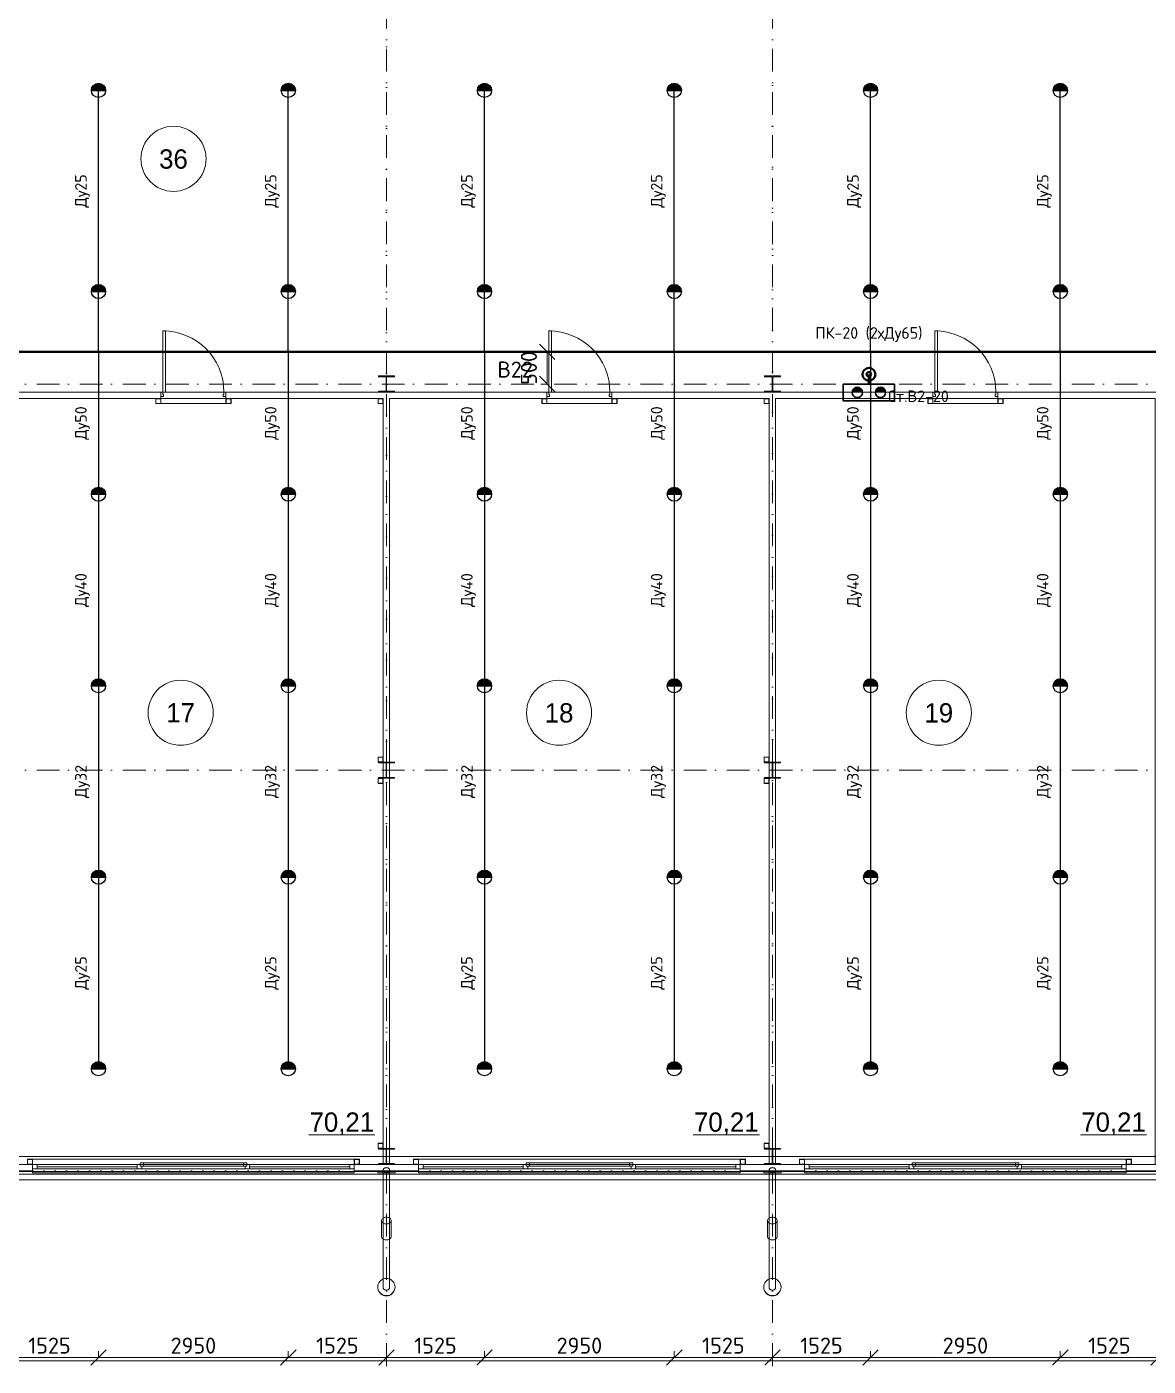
# Model space of a CAD drawing. Header units: millimetres. Extents: x 0 to 2118900, y -20000 to 84100.
# Drawn here: x 830410 to 847842, y 20740 to 41550 of the extents above; entities that cross this region are included whole.
import ezdxf
from ezdxf.enums import TextEntityAlignment as Align

# ---------------------------------------------------------------- set-up
doc = ezdxf.new("R2010")
doc.units = ezdxf.units.MM
for name, pattern in [('Dot & Dashed', [670.277762, 352.777767, -176.388884, 0, -141.111112]), ('Крупный пунктир', [634.99999, 0, -634.99999]), ('Пунктирная', [176.388884, 0, -176.388884])]:
    doc.linetypes.add(name, pattern=pattern)
for name, color, linetype, lineweight in [('АР_подоснова', 8, 'Continuous', 13), ('ПТ_В2', 3, 'Continuous', 50), ('ПТ_В22', 6, 'Continuous', 50), ('ПТ_В22_расп', 6, 'Continuous', 30), ('ПТ_оросители', 7, 'Continuous', 25), ('ПТ_ПК', 30, 'Continuous', 35), ('ПТ_размеры', 7, 'Continuous', 13), ('ПТ_текст', 7, 'Continuous', 18)]:
    doc.layers.add(name, color=color, linetype=linetype, lineweight=lineweight)
doc.styles.add('АР_текст_1', font='arial.ttf')
doc.styles.add('ПТ', font='isocpeur.ttf')
doc.dimstyles.new('ПТ100', dxfattribs={"dimscale": 100, "dimtxt": 2.5, "dimasz": 1.2, "dimexe": 1, "dimexo": 0, "dimgap": 0.6, "dimtad": 1, "dimdec": 0, "dimtxsty": 'ПТ', "dimtsz": 1.2, "dimcen": 2.5, "dimclrd": 7, "dimclre": 7, "dimclrt": 7, "dimazin": 3, "dimtfac": 1, "dimtmove": 0, "dimatfit": 3, "dimlwd": 13, "dimlwe": 13, "dimarcsym": 0})

# ---------------------------------------------------------------- blocks, each defined once
blk = doc.blocks.new('Перекрытие_1101', base_point=(98125, 40125))
at = {"color": 0, "linetype": 'Continuous', "lineweight": -2, "flags": 128}
blk.add_lwpolyline([(98125, 40125), (51875, 40125), (51875, 29425), (46123, 29425), (46123, 40125), (-125, 40125), (-125, -125), (46125, -125), (46125, 10575), (51875, 10575), (51875, -125), (98125, -125)], close=True, dxfattribs=at)
blk = doc.blocks.new('Стена_2110', base_point=(28000, 11775))
at = {"color": 0, "linetype": 'Continuous', "lineweight": -2, "flags": 128}
for points in [[(27950, 11775), (27950, 6125)], [(28050, 6125), (28050, 11775)], [(27950, 6125), (28050, 6125)]]:
    blk.add_lwpolyline(points, dxfattribs=at)
blk = doc.blocks.new('Стена_2210', base_point=(34000, 11775))
at = {"color": 0, "linetype": 'Continuous', "lineweight": -2, "flags": 128}
for points in [[(33950, 11775), (33950, 6125)], [(34050, 6125), (34050, 11775)], [(33950, 6125), (34050, 6125)]]:
    blk.add_lwpolyline(points, dxfattribs=at)
blk = doc.blocks.new('Стена_3410', base_point=(28000, 5875))
at = {"color": 0, "linetype": 'Continuous', "lineweight": -2, "flags": 128}
for points in [[(27950, 5875), (27950, 125)], [(28050, 5875), (27950, 5875)], [(28050, 125), (28050, 5875)], [(27950, 125), (28050, 125)]]:
    blk.add_lwpolyline(points, dxfattribs=at)
blk = doc.blocks.new('Стена_3510', base_point=(34000, 5875))
at = {"color": 0, "linetype": 'Continuous', "lineweight": -2, "flags": 128}
for points in [[(33950, 5875), (33950, 125)], [(34050, 5875), (33950, 5875)], [(34050, 125), (34050, 5875)], [(33950, 125), (34050, 125)]]:
    blk.add_lwpolyline(points, dxfattribs=at)
blk = doc.blocks.new('Конструктор Кровли 27')
at = {"color": 0, "linetype": 'Continuous', "lineweight": -2, "flags": 128}
blk.add_lwpolyline([(0, 46123), (0, 0), (40000, 0), (40000, 46125), (29425, 46125), (29425, 51875), (40000, 51875), (40000, 98000), (0, 98000), (0, 51875), (10575, 51875), (10575, 46123)], close=True, dxfattribs=at)
blk = doc.blocks.new('Колонна SHS ГК 271')
at = {"color": 0, "linetype": 'Continuous', "lineweight": -2}
for p, q in [((40, 40), (-40, 40)), ((-40, 40), (-40, -40)), ((-36.4, -36.4), (-36.4, 36.4)), ((-36.4, 36.4), (36.4, 36.4)), ((36.4, 36.4), (36.4, -36.4)), ((40, -40), (40, 40)), ((-40, -40), (40, -40)), ((36.4, -36.4), (-36.4, -36.4))]:
    blk.add_line(p, q, dxfattribs=at)
blk = doc.blocks.new('Труба Квадратного Сечения ГК SHS 270')
at = {"color": 0, "linetype": 'Continuous', "lineweight": -2}
for p, q in [((505, 40), (0, 40)), ((0, 40), (0, 0)), ((0, 0), (0, -40)), ((1010, 40), (505, 40)), ((1010, 0), (1010, 40)), ((1010, -40), (1010, 0)), ((0, -40), (505, -40)), ((505, -40), (1010, -40))]:
    blk.add_line(p, q, dxfattribs=at)
blk = doc.blocks.new('Труба Квадратного Сечения ГК SHS 27_30')
at = {"color": 0, "linetype": 'Continuous', "lineweight": -2}
for p, q in [((2500, 40), (0, 40)), ((0, 40), (0, 0)), ((0, 0), (0, -40)), ((5000, 40), (2500, 40)), ((5000, 0), (5000, 40)), ((5000, -40), (5000, 0)), ((0, -40), (2500, -40)), ((2500, -40), (5000, -40))]:
    blk.add_line(p, q, dxfattribs=at)
blk = doc.blocks.new('Кладовая_17_17', base_point=(24970, 6865))
at = {"color": 0, "linetype": 'Continuous', "lineweight": -2}
blk.add_line((26792, 333), (27822, 333), dxfattribs=at)
for start, end in [(0, 180), (180, 0)]:
    blk.add_arc((24802, 6893), 506, start, end, dxfattribs=at)
at = {"color": 0, "lineweight": -2, "style": 'АР_текст_1'}
for tag, p in [('ROOM_NUMBER', (24802, 6893)), ('ROOM_AREA', (27307, 533))]:
    blk.add_attdef(tag, text='', height=300, dxfattribs=at).set_placement(p, align=Align.MIDDLE_CENTER)
blk = doc.blocks.new('Кладовая_18_18', base_point=(31004, 6865))
at = {"color": 0, "linetype": 'Continuous', "lineweight": -2}
blk.add_line((32769, 333), (33798, 333), dxfattribs=at)
for start, end in [(0, 180), (180, 0)]:
    blk.add_arc((30684, 6893), 506, start, end, dxfattribs=at)
at = {"color": 0, "lineweight": -2, "style": 'АР_текст_1'}
for tag, p in [('ROOM_NUMBER', (30684, 6891)), ('ROOM_AREA', (33283, 533))]:
    blk.add_attdef(tag, text='', height=300, dxfattribs=at).set_placement(p, align=Align.MIDDLE_CENTER)
blk = doc.blocks.new('Кладовая_19_19', base_point=(37037, 6865))
at = {"color": 0, "linetype": 'Continuous', "lineweight": -2}
blk.add_line((38787, 333), (39817, 333), dxfattribs=at)
for start, end in [(0, 180), (180, 0)]:
    blk.add_arc((36586, 6893), 506, start, end, dxfattribs=at)
at = {"color": 0, "lineweight": -2, "style": 'АР_текст_1'}
for tag, p in [('ROOM_NUMBER', (36586, 6891)), ('ROOM_AREA', (39302, 533))]:
    blk.add_attdef(tag, text='', height=300, dxfattribs=at).set_placement(p, align=Align.MIDDLE_CENTER)
blk = doc.blocks.new('Холл_36_38', base_point=(24690, 16745))
at = {"color": 0, "linetype": 'Continuous', "lineweight": -2}
blk.add_line((44081, 12334), (45339, 12334), dxfattribs=at)
for start, end in [(0, 180), (180, 0)]:
    blk.add_arc((24690, 15499), 506, start, end, dxfattribs=at)
at = {"color": 0, "lineweight": -2, "style": 'АР_текст_1'}
for tag, p in [('ROOM_NUMBER', (24690, 15496)), ('ROOM_AREA', (44710, 12533))]:
    blk.add_attdef(tag, text='', height=300, dxfattribs=at).set_placement(p, align=Align.MIDDLE_CENTER)
blk = doc.blocks.new('Однопольная Дверь 270')
at = {"color": 0, "linetype": 'Continuous', "lineweight": -2}
for p, q in [((435, 0), (435, 950)), ((435, 950), (475, 950)), ((475, 950), (475, 0)), ((-475, 0), (-505, 0)), ((-505, 0), (-505, -70)), ((-505, 0), (-505, -70)), ((-505, 0), (-505, -70)), ((-475, -40), (-475, 0)), ((475, 0), (435, 0)), ((505, 0), (475, 0)), ((475, 0), (475, -40)), ((505, -70), (505, 0)), ((505, 0), (505, -70)), ((505, 0), (505, -70)), ((-505, -70), (-465, -70)), ((-505, -70), (-505, -100)), ((-465, -40), (-475, -40)), ((-465, -70), (-465, -40)), ((475, -40), (465, -40)), ((465, -40), (465, -70)), ((465, -70), (505, -70)), ((505, -70), (505, -100))]:
    blk.add_line(p, q, dxfattribs=at)
blk.add_arc((475, 0), 950, 90, 180, dxfattribs=at)
blk = doc.blocks.new('Стена_880', base_point=(46225, 11775))
at = {"color": 0, "linetype": 'Continuous', "lineweight": -2}
for p, q in [((24495, 11875), (24495, 11805)), ((25505, 11875), (25505, 11805)), ((30495, 11875), (30495, 11805)), ((31505, 11875), (31505, 11805)), ((36495, 11875), (36495, 11805)), ((37505, 11875), (37505, 11805)), ((24495, 11805), (24495, 11775)), ((25505, 11805), (25505, 11775)), ((30495, 11805), (30495, 11775)), ((31505, 11805), (31505, 11775)), ((36495, 11805), (36495, 11775)), ((37505, 11805), (37505, 11775))]:
    blk.add_line(p, q, dxfattribs=at)
at = {"color": 0, "linetype": 'Continuous', "lineweight": -2, "flags": 128}
for points in [[(24495, 11875), (19505, 11875)], [(30495, 11875), (25505, 11875)], [(36495, 11875), (31505, 11875)], [(42495, 11875), (37505, 11875)], [(22050, 11775), (24495, 11775)], [(25505, 11775), (27950, 11775)], [(28050, 11775), (30495, 11775)], [(31505, 11775), (33950, 11775)], [(34050, 11775), (36495, 11775)], [(37505, 11775), (39950, 11775)]]:
    blk.add_lwpolyline(points, dxfattribs=at)
at = {"color": 0, "linetype": 'Continuous', "lineweight": -2, "xscale": -1, "zscale": 1000}
for p in [(25000, 11875), (31000, 11875), (37000, 11875)]:
    blk.add_blockref('Однопольная Дверь 270', p, dxfattribs=at)
blk = doc.blocks.new('Колонна Универсальная 270')
at = {"color": 0, "linetype": 'Continuous', "lineweight": -2}
for p, q in [((125, 125), (-125, 125)), ((-125, 125), (-125, 113)), ((-125, 113), (-4, 113)), ((-4, 113), (-4, -113)), ((4, -113), (4, 113)), ((4, 113), (125, 113)), ((125, 113), (125, 125)), ((-4, -113), (-125, -113)), ((-125, -113), (-125, -125)), ((-125, -125), (125, -125)), ((125, -113), (4, -113)), ((125, -125), (125, -113))]:
    blk.add_line(p, q, dxfattribs=at)
blk = doc.blocks.new('Двутавp К 26020-83 27_30')
at = {"color": 0, "linetype": 'Крупный пунктир', "lineweight": -2}
blk.add_line((0, 0), (17860, 0), dxfattribs=at)
blk = doc.blocks.new('Двутавp К 26020-83 27_20')
at = {"color": 0, "linetype": 'Крупный пунктир', "lineweight": -2}
blk.add_line((0, 0), (17750, 0), dxfattribs=at)
blk = doc.blocks.new('Лист Профилированный 27')
at = {"color": 0, "linetype": 'Continuous', "lineweight": -2, "flags": 128}
blk.add_lwpolyline([(0, 200), (0, 0), (90395, 0), (90395, 200), (90395, 2610), (90395, 2809), (0, 2809), (0, 2610)], close=True, dxfattribs=at)
blk = doc.blocks.new('Горизонтальное Многостворчатое Окно 27')
at = {"color": 0, "linetype": 'Continuous', "lineweight": -2}
for p, q in [((-2500, 0), (2500, 0)), ((-2500, 0), (-2430, 0)), ((-2500, -70), (-2500, 0)), ((-2500, -70), (-2500, 0)), ((-2430, 0), (-2430, -70)), ((-2430, 0), (-873, 0)), ((-873, -70), (-873, 0)), ((-873, 0), (-838, 0)), ((-838, 0), (-828, 0)), ((-828, 25), (-778, 25)), ((-828, -25), (-828, 25)), ((-828, 0), (-828, -25)), ((-778, 25), (778, 25)), ((-778, 25), (-778, -25)), ((-778, 25), (778, 25)), ((-778, 0), (778, 0)), ((778, -25), (778, 25)), ((778, 25), (828, 25)), ((828, 25), (828, -25)), ((828, -25), (828, 0)), ((828, 0), (838, 0)), ((838, 0), (873, 0)), ((873, 0), (873, -70)), ((873, 0), (2430, 0)), ((2430, -70), (2430, 0)), ((2430, 0), (2500, 0)), ((2500, -70), (2500, 0)), ((2500, -70), (2500, 0)), ((-2430, -70), (-2500, -70)), ((-2500, -100), (-2500, -70)), ((-2500, -100), (-2500, -130)), ((-2500, -130), (2500, -130)), ((-2430, -35), (-873, -35)), ((-873, -70), (-2430, -70)), ((-838, -70), (-873, -70)), ((-803, -70), (-838, -70)), ((-828, -25), (-803, -25)), ((-778, -25), (-828, -25)), ((-803, -25), (-803, -70)), ((803, -70), (-803, -70)), ((778, -25), (-778, -25)), ((828, -25), (778, -25)), ((803, -70), (803, -25)), ((803, -25), (828, -25)), ((838, -70), (803, -70)), ((873, -70), (838, -70)), ((873, -35), (2430, -35)), ((2430, -70), (873, -70)), ((2500, -70), (2430, -70)), ((2500, -100), (2500, -70)), ((2500, -130), (2500, -100))]:
    blk.add_line(p, q, dxfattribs=at)
at = {"color": 0, "linetype": 'Пунктирная', "lineweight": -2}
blk.add_line((-2500, -100), (2500, -100), dxfattribs=at)
blk = doc.blocks.new('Стена_970', base_point=(-125, -125))
at = {"color": 0, "linetype": 'Continuous', "lineweight": -2}
for p, q in [((22500, -195), (22500, -125)), ((22500, -225), (22500, -195)), ((27500, -195), (27500, -125)), ((27500, -225), (27500, -195)), ((28500, -195), (28500, -125)), ((28500, -225), (28500, -195)), ((33500, -195), (33500, -125)), ((33500, -225), (33500, -195)), ((34500, -195), (34500, -125)), ((34500, -225), (34500, -195)), ((39500, -195), (39500, -125)), ((39500, -225), (39500, -195))]:
    blk.add_line(p, q, dxfattribs=at)
at = {"color": 0, "linetype": 'Continuous', "lineweight": -2, "flags": 128}
for points in [[(22500, -125), (21500, -125)], [(28500, -125), (27500, -125)], [(34500, -125), (33500, -125)], [(40500, -125), (39500, -125)], [(21500, -225), (22500, -225)], [(27500, -225), (28500, -225)], [(33500, -225), (34500, -225)], [(39500, -225), (40500, -225)]]:
    blk.add_lwpolyline(points, dxfattribs=at)
at = {"color": 0, "linetype": 'Continuous', "lineweight": -2, "zscale": 1000}
for p in [(25000, -125), (31000, -125), (37000, -125)]:
    blk.add_blockref('Горизонтальное Многостворчатое Окно 27', p, dxfattribs=at)
blk = doc.blocks.new('Стена_1001', base_point=(3803, -236))
at = {"color": 0, "linetype": 'Continuous', "lineweight": -2}
blk.add_line((94198, -237), (3803, -237), dxfattribs=at)
at = {"color": 0, "linetype": 'Continuous', "lineweight": -2, "flags": 128}
for points in [[(94298, -236), (3803, -236)], [(3803, -276), (94198, -276)]]:
    blk.add_lwpolyline(points, dxfattribs=at)
blk = doc.blocks.new('Крыша_1', base_point=(0, 0))
at = {"color": 0, "linetype": 'Continuous', "lineweight": -2, "flags": 128}
blk.add_lwpolyline([(46125, 0), (0, 0)], dxfattribs=at)
blk = doc.blocks.new('Стандартный Маркер Сетки_41')
at = {"color": 0, "linetype": 'Dot & Dashed', "lineweight": -2}
blk.add_line((0, 0), (55187, 0), dxfattribs=at)
at = {"color": 0, "lineweight": -2, "style": 'АР_текст_1'}
blk.add_attdef('AC_MarkerText_1', text='', height=300, rotation=90, dxfattribs=at).set_placement((55368, -69), align=Align.TOP_CENTER)
blk = doc.blocks.new('Цилиндр 27')
at = {"color": 0, "linetype": 'Continuous', "lineweight": -2}
for p, q in [((-33, 17), (-35, 9)), ((-35, 9), (-35, 0)), ((-35, 0), (-35, -9)), ((-31, 25), (-33, 17)), ((-27, 32), (-31, 25)), ((-23, 38), (-27, 32)), ((-18, 43), (-23, 38)), ((-12, 47), (-18, 43)), ((-6, 49), (-12, 47)), ((0, 50), (-6, 49)), ((0, 50), (1831, 50)), ((1798, 17), (1796, 9)), ((1796, 9), (1796, 0)), ((1796, 0), (1796, -9)), ((1801, 25), (1798, 17)), ((1804, 32), (1801, 25)), ((1809, 38), (1804, 32)), ((1814, 43), (1809, 38)), ((1819, 47), (1814, 43)), ((1825, 49), (1819, 47)), ((1831, 50), (1825, 49)), ((1837, 49), (1831, 50)), ((1843, 47), (1837, 49)), ((1849, 43), (1843, 47)), ((1854, 38), (1849, 43)), ((1858, 32), (1854, 38)), ((1862, 25), (1858, 32)), ((1865, 17), (1862, 25)), ((1866, 9), (1865, 17)), ((1867, 0), (1866, 9)), ((1866, -9), (1867, 0)), ((-35, -9), (-33, -17)), ((-33, -17), (-31, -25)), ((-31, -25), (-27, -32)), ((-27, -32), (-23, -38)), ((-23, -38), (-18, -43)), ((-18, -43), (-12, -47)), ((-12, -47), (-6, -49)), ((-6, -49), (0, -50)), ((0, -50), (1831, -50)), ((1796, -9), (1798, -17)), ((1798, -17), (1801, -25)), ((1801, -25), (1804, -32)), ((1804, -32), (1809, -38)), ((1809, -38), (1814, -43)), ((1814, -43), (1819, -47)), ((1819, -47), (1825, -49)), ((1825, -49), (1831, -50)), ((1831, -50), (1837, -49)), ((1837, -49), (1843, -47)), ((1843, -47), (1849, -43)), ((1849, -43), (1854, -38)), ((1854, -38), (1858, -32)), ((1858, -32), (1862, -25)), ((1862, -25), (1865, -17)), ((1865, -17), (1866, -9))]:
    blk.add_line(p, q, dxfattribs=at)
blk = doc.blocks.new('Цилиндр 27_2')
at = {"color": 0, "linetype": 'Continuous', "lineweight": -2}
for p, q in [((-132, 23), (-134, 0)), ((-126, 46), (-132, 23)), ((-128, 23), (-130, 0)), ((-122, 46), (-128, 23)), ((-116, 67), (-126, 46)), ((-112, 67), (-122, 46)), ((-102, 86), (-116, 67)), ((-99, 86), (-112, 67)), ((-86, 102), (-102, 86)), ((-82, 102), (-99, 86)), ((-67, 116), (-86, 102)), ((-63, 116), (-82, 102)), ((-46, 126), (-67, 116)), ((-42, 126), (-63, 116)), ((-23, 132), (-46, 126)), ((-20, 132), (-42, 126)), ((0, 134), (-23, 132)), ((3, 134), (-20, 132)), ((0, 134), (3, 134)), ((27, 132), (3, 134)), ((49, 126), (27, 132)), ((70, 116), (49, 126)), ((89, 102), (70, 116)), ((106, 86), (89, 102)), ((119, 67), (106, 86)), ((129, 46), (119, 67)), ((135, 23), (129, 46)), ((137, 0), (135, 23)), ((135, -23), (137, 0)), ((-134, 0), (-132, -23)), ((-132, -23), (-126, -46)), ((-130, 0), (-128, -23)), ((-128, -23), (-122, -46)), ((-126, -46), (-116, -67)), ((-122, -46), (-112, -67)), ((-116, -67), (-102, -86)), ((-112, -67), (-99, -86)), ((-102, -86), (-86, -102)), ((-99, -86), (-82, -102)), ((-86, -102), (-67, -116)), ((-82, -102), (-63, -116)), ((-67, -116), (-46, -126)), ((-63, -116), (-42, -126)), ((-46, -126), (-23, -132)), ((-42, -126), (-20, -132)), ((-23, -132), (0, -134)), ((-20, -132), (3, -134)), ((0, -134), (3, -134)), ((3, -134), (27, -132)), ((27, -132), (49, -126)), ((49, -126), (70, -116)), ((70, -116), (89, -102)), ((89, -102), (106, -86)), ((106, -86), (119, -67)), ((119, -67), (129, -46)), ((129, -46), (135, -23))]:
    blk.add_line(p, q, dxfattribs=at)
blk = doc.blocks.new('Цилиндр 27_3')
at = {"color": 0, "linetype": 'Continuous', "lineweight": -2}
for p, q in [((0, 134), (0, 132)), ((0, 134), (30, 134)), ((0, 132), (0, 126)), ((0, 126), (0, 116)), ((0, 116), (0, 102)), ((0, 102), (0, 86)), ((0, 86), (0, 67)), ((0, 67), (0, 46)), ((0, 46), (0, 23)), ((0, 23), (0, 0)), ((0, 0), (0, -23)), ((30, 134), (30, 132)), ((30, 132), (30, 126)), ((30, 126), (30, 116)), ((30, 116), (30, 102)), ((30, 102), (30, 86)), ((30, 86), (30, 67)), ((30, 67), (30, 46)), ((30, 46), (30, 23)), ((30, 23), (30, 0)), ((30, 0), (30, -23)), ((0, -23), (0, -46)), ((0, -46), (0, -67)), ((0, -67), (0, -86)), ((0, -86), (0, -102)), ((0, -102), (0, -116)), ((0, -116), (0, -126)), ((0, -126), (0, -132)), ((0, -132), (0, -134)), ((0, -134), (30, -134)), ((30, -23), (30, -46)), ((30, -46), (30, -67)), ((30, -67), (30, -86)), ((30, -86), (30, -102)), ((30, -102), (30, -116)), ((30, -116), (30, -126)), ((30, -126), (30, -132)), ((30, -132), (30, -134))]:
    blk.add_line(p, q, dxfattribs=at)
blk = doc.blocks.new('Цилиндр 27_4')
at = {"color": 0, "linetype": 'Continuous', "lineweight": -2}
for p, q in [((-52, 13), (-53, 0)), ((-53, 0), (-52, -13)), ((-50, 26), (-52, 13)), ((-46, 37), (-50, 26)), ((-41, 48), (-46, 37)), ((-34, 57), (-41, 48)), ((-27, 65), (-34, 57)), ((-18, 70), (-27, 65)), ((-9, 74), (-18, 70)), ((0, 75), (-9, 74)), ((0, 75), (248, 75)), ((196, 13), (195, 0)), ((195, 0), (196, -13)), ((198, 26), (196, 13)), ((202, 37), (198, 26)), ((208, 48), (202, 37)), ((214, 57), (208, 48)), ((222, 65), (214, 57)), ((230, 70), (222, 65)), ((239, 74), (230, 70)), ((248, 75), (239, 74)), ((257, 74), (248, 75)), ((266, 70), (257, 74)), ((275, 65), (266, 70)), ((282, 57), (275, 65)), ((289, 48), (282, 57)), ((294, 37), (289, 48)), ((298, 26), (294, 37)), ((300, 13), (298, 26)), ((301, 0), (300, 13)), ((300, -13), (301, 0)), ((-52, -13), (-50, -26)), ((-50, -26), (-46, -37)), ((-46, -37), (-41, -48)), ((-41, -48), (-34, -57)), ((-34, -57), (-27, -65)), ((-27, -65), (-18, -70)), ((-18, -70), (-9, -74)), ((-9, -74), (0, -75)), ((0, -75), (248, -75)), ((196, -13), (198, -26)), ((198, -26), (202, -37)), ((202, -37), (208, -48)), ((208, -48), (214, -57)), ((214, -57), (222, -65)), ((222, -65), (230, -70)), ((230, -70), (239, -74)), ((239, -74), (248, -75)), ((248, -75), (257, -74)), ((257, -74), (266, -70)), ((266, -70), (275, -65)), ((275, -65), (282, -57)), ((282, -57), (289, -48)), ((289, -48), (294, -37)), ((294, -37), (298, -26)), ((298, -26), (300, -13))]:
    blk.add_line(p, q, dxfattribs=at)
blk = doc.blocks.new('AR_F2')
at = {"layer": 'АР_подоснова', "linetype": 'Dot & Dashed'}
for p, q in [((98000, 12000), (-4800, 12000)), ((98000, 6000), (-4800, 6000)), ((98000, 0), (-4800, 0))]:
    blk.add_line(p, q, dxfattribs=at)
at = {"layer": 'АР_подоснова', "linetype": 'Continuous', "flags": 128}
for points in [[(4225, 28125), (4225, 11875), (46125, 11875), (46125, 28125)], [(27950, 11775), (22050, 11775), (22050, -125), (27950, -125)], [(33950, 11775), (28050, 11775), (28050, -125), (33950, -125)], [(34050, 11775), (34050, -125), (39950, -125), (39950, 11775)]]:
    blk.add_lwpolyline(points, close=True, dxfattribs=at)
at = {"layer": 'АР_подоснова', "linetype": 'Continuous'}
for name, p in [('Перекрытие_1101', (98125, 40125)), ('Крыша_1', (0, 0))]:
    blk.add_blockref(name, p, dxfattribs=at)
at = {"layer": 'АР_подоснова', "linetype": 'Continuous', "zscale": 1000}
for name, p, rotation in [('Конструктор Кровли 27', (0, 40000), 270), ('Стандартный Маркер Сетки_41', (28000, 40000), 270), ('Стандартный Маркер Сетки_41', (34000, 40000), 270), ('Двутавp К 26020-83 27_20', (34000, 125), 90), ('Колонна Универсальная 270', (28000, 12000), 180), ('Колонна Универсальная 270', (34000, 12000), 180), ('Колонна SHS ГК 271', (27910, 11735), 180), ('Колонна SHS ГК 271', (33910, 11735), 180), ('Колонна SHS ГК 271', (27910, 6165), 180), ('Колонна SHS ГК 271', (33910, 6165), 180), ('Колонна SHS ГК 271', (27910, 5835), 180), ('Колонна SHS ГК 271', (33910, 5835), 180), ('Колонна SHS ГК 271', (27910, 165), 180), ('Колонна Универсальная 270', (28000, 0), 180), ('Колонна SHS ГК 271', (33910, 165), 180), ('Колонна Универсальная 270', (34000, 0), 180), ('Труба Квадратного Сечения ГК SHS 27_30', (27500, -85), 180), ('Труба Квадратного Сечения ГК SHS 27_30', (27500, -85), 180), ('Цилиндр 27', (28000, -2042), 89.99999999999999), ('Труба Квадратного Сечения ГК SHS 27_30', (33500, -85), 180), ('Труба Квадратного Сечения ГК SHS 27_30', (33500, -85), 180), ('Цилиндр 27', (34000, -2042), 89.99999999999999), ('Труба Квадратного Сечения ГК SHS 27_30', (39500, -85), 180), ('Труба Квадратного Сечения ГК SHS 27_30', (39500, -85), 180), ('Цилиндр 27_3', (28000, -255), 89.99999999999999), ('Цилиндр 27_3', (34000, -255), 89.99999999999999), ('Цилиндр 27_4', (28000, -1246), 89.99999999999999), ('Цилиндр 27_4', (34000, -1246), 89.99999999999999), ('Цилиндр 27_2', (28000, -2033), 89.99999999999999), ('Цилиндр 27_2', (34000, -2033), 89.99999999999999)]:
    blk.add_blockref(name, p, dxfattribs=dict(at, rotation=rotation))
at = {"layer": 'АР_подоснова', "linetype": 'Continuous', "xscale": -1, "zscale": 1000}
for name, p, rotation in [('Двутавp К 26020-83 27_30', (28000, 17875), 90), ('Колонна SHS ГК 271', (24455, 11735), 180), ('Труба Квадратного Сечения ГК SHS 270', (24495, 11735), 180), ('Колонна SHS ГК 271', (25545, 11735), 180), ('Колонна SHS ГК 271', (30455, 11735), 180), ('Труба Квадратного Сечения ГК SHS 270', (30495, 11735), 180), ('Колонна SHS ГК 271', (31545, 11735), 180), ('Колонна SHS ГК 271', (36455, 11735), 180), ('Труба Квадратного Сечения ГК SHS 270', (36495, 11735), 180), ('Колонна SHS ГК 271', (37545, 11735), 180), ('Колонна SHS ГК 271', (22460, -85), 180), ('Колонна SHS ГК 271', (27540, -85), 180), ('Колонна SHS ГК 271', (28460, -85), 180), ('Колонна SHS ГК 271', (33540, -85), 180), ('Колонна SHS ГК 271', (34460, -85), 180), ('Колонна SHS ГК 271', (39540, -85), 180)]:
    blk.add_blockref(name, p, dxfattribs=dict(at, rotation=rotation))
at = {"layer": 'АР_подоснова', "linetype": 'Continuous'}
ref = blk.add_blockref('Холл_36_38', (24690, 16745), dxfattribs=at)
ref.add_attrib('ROOM_NUMBER', '36', dxfattribs={"layer": '0', "color": 0, "lineweight": 9, "height": 300}).set_placement((24690, 15496), align=Align.MIDDLE_CENTER)
ref.add_attrib('ROOM_AREA', '569,31', dxfattribs={"layer": '0', "color": 0, "lineweight": 9, "height": 300}).set_placement((44710, 12533), align=Align.MIDDLE_CENTER)
at = {"layer": 'АР_подоснова'}
for name, p in [('Стена_880', (46225, 11775)), ('Стена_2110', (28000, 11775)), ('Стена_2210', (34000, 11775)), ('Стена_3410', (28000, 5875)), ('Стена_3510', (34000, 5875)), ('Стена_970', (-125, -125)), ('Стена_1001', (3803, -236))]:
    blk.add_blockref(name, p, dxfattribs=at)
at = {"layer": 'АР_подоснова', "linetype": 'Continuous'}
ref = blk.add_blockref('Кладовая_17_17', (24970, 6865), dxfattribs=at)
ref.add_attrib('ROOM_NUMBER', '17', dxfattribs={"layer": '0', "color": 0, "lineweight": 9, "height": 300}).set_placement((24802, 6893), align=Align.MIDDLE_CENTER)
ref.add_attrib('ROOM_AREA', '70,21', dxfattribs={"layer": '0', "color": 0, "lineweight": 9, "height": 300}).set_placement((27307, 533), align=Align.MIDDLE_CENTER)
ref = blk.add_blockref('Кладовая_18_18', (31004, 6865), dxfattribs=at)
ref.add_attrib('ROOM_NUMBER', '18', dxfattribs={"layer": '0', "color": 0, "lineweight": 9, "height": 300}).set_placement((30684, 6891), align=Align.MIDDLE_CENTER)
ref.add_attrib('ROOM_AREA', '70,21', dxfattribs={"layer": '0', "color": 0, "lineweight": 9, "height": 300}).set_placement((33283, 533), align=Align.MIDDLE_CENTER)
ref = blk.add_blockref('Кладовая_19_19', (37037, 6865), dxfattribs=at)
ref.add_attrib('ROOM_NUMBER', '19', dxfattribs={"layer": '0', "color": 0, "lineweight": 9, "height": 300}).set_placement((36586, 6891), align=Align.MIDDLE_CENTER)
ref.add_attrib('ROOM_AREA', '70,21', dxfattribs={"layer": '0', "color": 0, "lineweight": 9, "height": 300}).set_placement((39302, 533), align=Align.MIDDLE_CENTER)
at = {"layer": 'АР_подоснова', "linetype": 'Continuous', "xscale": -1, "zscale": 1000}
for name, p in [('Колонна Универсальная 270', (28000, 6000)), ('Колонна Универсальная 270', (34000, 6000)), ('Лист Профилированный 27', (94198, -3175))]:
    blk.add_blockref(name, p, dxfattribs=at)
blk = doc.blocks.new('SPR_UP')
for p, q in [((-1.1, 0), (1.1, 0)), ((-1.08, 0.18), (1.08, 0.18)), ((-1.04, 0.37), (1.04, 0.37)), ((-0.95, 0.55), (0.95, 0.55)), ((-0.82, 0.73), (0.82, 0.73)), ((-0.61, 0.92), (0.61, 0.92))]:
    blk.add_line(p, q)
blk.add_circle((0, 0), 1.1)
blk = doc.blocks.new('RISER')
for radius in [1, 0.35]:
    blk.add_circle((0, 0), radius)
blk = doc.blocks.new('PK2')
h = blk.add_hatch(color=7)
h.dxf.hatch_style = 1
h.paths.add_polyline_path([(-2.6, 1.3, 1), (-1, 1.3)])
h = blk.add_hatch(color=7)
h.dxf.hatch_style = 1
h.paths.add_polyline_path([(1, 1.3, 1), (2.6, 1.3)])
blk.add_lwpolyline([(-4, 0), (4, 0), (4, 2.6), (-4, 2.6)], close=True)
for centre in [(-1.8, 1.3), (1.8, 1.3)]:
    blk.add_circle(centre, 0.8)

msp = doc.modelspace()

# ---------------------------------------------------------------- linework, layer by layer
at = {"layer": 'ПТ_В2'}
msp.add_line((843500, 36150), (843500, 36000), dxfattribs=at)
at = {"layer": 'ПТ_В22'}
for p, q in [((828475, 36500), (831525, 36500)), ((831525, 36500), (834475, 36500)), ((834475, 36500), (837525, 36500)), ((837525, 36500), (840475, 36500)), ((840475, 36500), (843525, 36500)), ((843525, 36500), (846475, 36500)), ((846475, 36500), (849062, 36500))]:
    msp.add_line(p, q, dxfattribs=at)
at = {"layer": 'ПТ_В22_расп'}
for p, q in [((831525, 37438), (831525, 40562)), ((834475, 37438), (834475, 40562)), ((837525, 37438), (837525, 40562)), ((840475, 37438), (840475, 40562)), ((843525, 37438), (843525, 40562)), ((846475, 37438), (846475, 40562)), ((831525, 36500), (831525, 37438)), ((834475, 36500), (834475, 37438)), ((837525, 36500), (837525, 37438)), ((840475, 36500), (840475, 37438)), ((843525, 36500), (843525, 37438)), ((846475, 36500), (846475, 37438)), ((831525, 36500), (831525, 34288)), ((834475, 36500), (834475, 34288)), ((837525, 36500), (837525, 34288)), ((840475, 36500), (840475, 34288)), ((843525, 36500), (843525, 34288)), ((846475, 36500), (846475, 34288)), ((831525, 34288), (831525, 31312)), ((834475, 34288), (834475, 31312)), ((837525, 34288), (837525, 31312)), ((840475, 34288), (840475, 31312)), ((843525, 34288), (843525, 31312)), ((846475, 34288), (846475, 31312)), ((831525, 31312), (831525, 28338)), ((834475, 31312), (834475, 28338)), ((837525, 31312), (837525, 28338)), ((840475, 31312), (840475, 28338)), ((843525, 31312), (843525, 28338)), ((846475, 31312), (846475, 28338)), ((831525, 28338), (831525, 25362)), ((834475, 28338), (834475, 25362)), ((837525, 28338), (837525, 25362)), ((840475, 28338), (840475, 25362)), ((843525, 28338), (843525, 25362)), ((846475, 28338), (846475, 25362))]:
    msp.add_line(p, q, dxfattribs=at)

# ---------------------------------------------------------------- block references
at = {"layer": 'АР_подоснова'}
msp.add_blockref('AR_F2', (808000, 24000), dxfattribs=at)
at = {"layer": 'ПТ_В2', "xscale": 100, "yscale": 100}
msp.add_blockref('RISER', (843500, 36150), dxfattribs=at)
at = {"layer": 'ПТ_оросители', "xscale": 100, "yscale": 100}
for p in [(831525, 40562), (834475, 40562), (837525, 40562), (840475, 40562), (843525, 40562), (846475, 40562), (831525, 37438), (834475, 37438), (837525, 37438), (840475, 37438), (843525, 37438), (846475, 37438), (831525, 34288), (834475, 34288), (837525, 34288), (840475, 34288), (843525, 34288), (846475, 34288), (831525, 31312), (834475, 31312), (837525, 31312), (840475, 31312), (843525, 31312), (846475, 31312), (831525, 28338), (834475, 28338), (837525, 28338), (840475, 28338), (843525, 28338), (846475, 28338), (831525, 25362), (834475, 25362), (837525, 25362), (840475, 25362), (843525, 25362), (846475, 25362)]:
    msp.add_blockref('SPR_UP', p, dxfattribs=at)
at = {"layer": 'ПТ_ПК', "xscale": 100, "yscale": 100, "rotation": 180}
msp.add_blockref('PK2', (843500, 36000), dxfattribs=at)

# ---------------------------------------------------------------- texts
at = {"layer": 'ПТ_текст', "style": 'ПТ'}
for s, p in [('Ду25', (831395, 39000)), ('Ду25', (834345, 39000)), ('Ду25', (837395, 39000)), ('Ду25', (840345, 39000)), ('Ду25', (843395, 39000)), ('Ду25', (846345, 39000)), ('Ду50', (831395, 35394)), ('Ду50', (834345, 35394)), ('Ду50', (837395, 35394)), ('Ду50', (840345, 35394)), ('Ду50', (843395, 35394)), ('Ду50', (846345, 35394)), ('Ду40', (831395, 32800)), ('Ду40', (834345, 32800)), ('Ду40', (837395, 32800)), ('Ду40', (840345, 32800)), ('Ду40', (843395, 32800)), ('Ду40', (846345, 32800)), ('Ду32', (831395, 29825)), ('Ду32', (834345, 29825)), ('Ду32', (837395, 29825)), ('Ду32', (840345, 29825)), ('Ду32', (843395, 29825)), ('Ду32', (846345, 29825)), ('Ду25', (831395, 26850)), ('Ду25', (834345, 26850)), ('Ду25', (837395, 26850)), ('Ду25', (840345, 26850)), ('Ду25', (843395, 26850)), ('Ду25', (846345, 26850))]:
    msp.add_text(s, height=180, rotation=90, dxfattribs=at).set_placement(p, align=Align.BOTTOM_CENTER)
msp.add_text('ПК-20 (2хДу65)', height=180, dxfattribs=at).set_placement((843500, 36650), align=Align.BOTTOM_CENTER)
msp.add_text('В22', height=250, dxfattribs=at).set_placement((838000, 36350), align=Align.TOP_CENTER)
msp.add_text('Ст.В2-20', height=180, dxfattribs=at).set_placement((843800, 35900), align=Align.TOP_LEFT)

# ---------------------------------------------------------------- dimensions: what is measured, and where the dimension line sits
at = {"layer": 'ПТ_размеры'}
msp.add_linear_dim(base=(838500, 36000), p1=(838500, 36000), p2=(838500, 36500), angle=90, dimstyle='ПТ100', dxfattribs=at).render()
for base, p1, p2 in [((830000, 20875), (830000, 20875), (831525, 20875)), ((831525, 20875), (831525, 20875), (834475, 20875)), ((834475, 20875), (834475, 20875), (836000, 20875)), ((836000, 20875), (836000, 20875), (837525, 20875)), ((837525, 20875), (837525, 20875), (840475, 20875)), ((840475, 20875), (840475, 20875), (842000, 20875)), ((842000, 20875), (842000, 20875), (843525, 20875)), ((843525, 20875), (843525, 20875), (846475, 20875)), ((846475, 20875), (846475, 20875), (848000, 20875))]:
    msp.add_linear_dim(base=base, p1=p1, p2=p2, dimstyle='ПТ100', dxfattribs=at).render()

doc.saveas('drawing.dxf')
